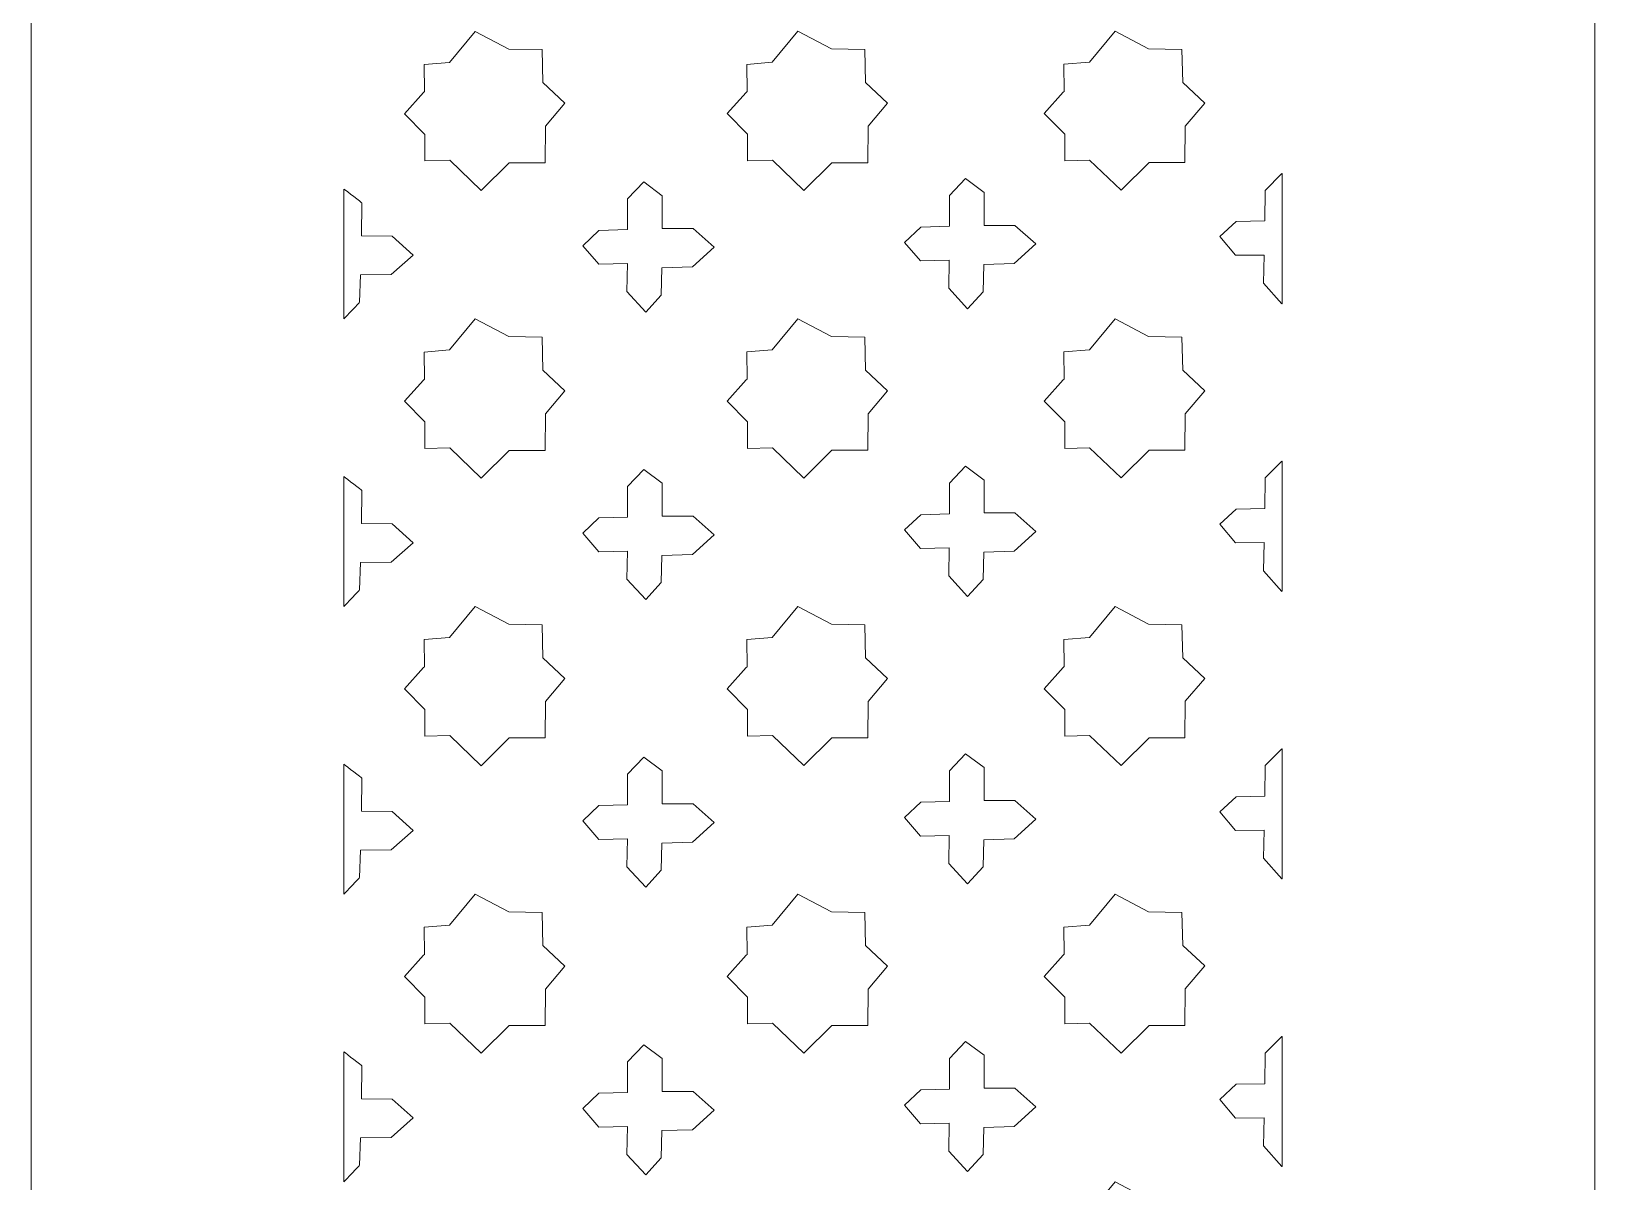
# Model space of a CAD drawing. Header units: millimetres. Extents: x -4097 to -2704, y 515 to 1715.
# Drawn here: x -3255.3 to -3055.3, y 690.9 to 838.1 of the extents above; entities that cross this region are included whole.
import ezdxf

# ---------------------------------------------------------------- set-up
doc = ezdxf.new("R2010")
doc.units = ezdxf.units.MM
doc.header["$MEASUREMENT"] = 0
doc.layers.add('Katman 1', color=7, linetype='Continuous')

msp = doc.modelspace()

# ---------------------------------------------------------------- linework, layer by layer
at = {"layer": 'Katman 1', "color": 250, "lineweight": 20}
for points in [[(-3255.2674, 534.0834), (-3255.2674, 534.0834), (-3255.2674, 1696.2782), (-3255.2674, 1696.2782)], [(-3055.2674, 1602.5761), (-3055.2674, 1602.5761), (-3055.2674, 627.7855), (-3055.2674, 627.7855)], [(-3095.2674, 803.2324), (-3095.2674, 810.6959), (-3095.2674, 816.402), (-3095.2674, 819.8393)], [(-3215.267, 817.892), (-3215.267, 814.053), (-3215.267, 808.3856), (-3215.267, 801.2819)], [(-3095.2674, 766.4359), (-3095.2674, 773.8995), (-3095.2674, 779.6054), (-3095.2674, 783.0427)], [(-3215.267, 781.0955), (-3215.267, 777.2564), (-3215.267, 771.589), (-3215.267, 764.4854)], [(-3095.2674, 729.6393), (-3095.2674, 737.1029), (-3095.2674, 742.809), (-3095.2674, 746.2463)], [(-3215.267, 744.299), (-3215.267, 740.46), (-3215.267, 734.7925), (-3215.267, 727.6889)], [(-3095.2674, 692.8429), (-3095.2674, 700.3064), (-3095.2674, 706.0124), (-3095.2674, 709.4497)], [(-3215.267, 707.5025), (-3215.267, 703.6634), (-3215.267, 697.996), (-3215.267, 690.8924)]]:
    msp.add_open_spline(points, degree=3, dxfattribs=at)
for points, knots in [([(-3201.7243, 821.5615), (-3201.7243, 821.5615), (-3204.9032, 821.4763), (-3204.9032, 821.4763), (-3204.9032, 821.4763), (-3204.9032, 824.8847), (-3204.9032, 824.8847), (-3204.9032, 824.8847), (-3207.521, 827.5265), (-3207.521, 827.5265), (-3207.521, 827.5265), (-3205.0902, 830.2533), (-3205.0902, 830.2533), (-3205.0902, 830.2533), (-3204.9843, 830.3602), (-3204.9843, 830.3602), (-3204.9843, 830.3602), (-3205.0264, 833.832), (-3205.0264, 833.832), (-3205.0264, 833.832), (-3201.7521, 834.0973), (-3201.7521, 834.0973), (-3201.7521, 834.0973), (-3198.4692, 838.0615), (-3198.4692, 838.0615), (-3198.4692, 838.0615), (-3194.1681, 835.7999), (-3194.1681, 835.7999), (-3194.1681, 835.7999), (-3189.9223, 835.7244), (-3189.9223, 835.7244), (-3189.9223, 835.7244), (-3189.8119, 831.503), (-3189.8119, 831.503), (-3189.8119, 831.503), (-3186.9997, 828.8643), (-3186.9997, 828.8643), (-3186.9997, 828.8643), (-3189.4812, 825.9244), (-3189.4812, 825.9244), (-3189.4812, 825.9244), (-3189.5363, 821.2504), (-3189.5363, 821.2504), (-3189.5363, 821.2504), (-3194.1131, 821.2504), (-3194.1131, 821.2504), (-3194.1131, 821.2504), (-3197.6972, 817.7075), (-3197.6972, 817.7075), (-3197.6972, 817.7075), (-3201.7243, 821.5615), (-3201.7243, 821.5615)], [0, 0, 0, 0, 0.05882353, 0.05882353, 0.05882353, 0.11764706, 0.11764706, 0.11764706, 0.17647059, 0.17647059, 0.17647059, 0.23529412, 0.23529412, 0.23529412, 0.29411765, 0.29411765, 0.29411765, 0.35294118, 0.35294118, 0.35294118, 0.41176471, 0.41176471, 0.41176471, 0.47058824, 0.47058824, 0.47058824, 0.52941176, 0.52941176, 0.52941176, 0.58823529, 0.58823529, 0.58823529, 0.64705882, 0.64705882, 0.64705882, 0.70588235, 0.70588235, 0.70588235, 0.76470588, 0.76470588, 0.76470588, 0.82352941, 0.82352941, 0.82352941, 0.88235294, 0.88235294, 0.88235294, 0.94117647, 0.94117647, 0.94117647, 1, 1, 1, 1]), ([(-3160.4484, 821.5668), (-3160.4484, 821.5668), (-3163.6273, 821.4816), (-3163.6273, 821.4816), (-3163.6273, 821.4816), (-3163.6273, 824.8901), (-3163.6273, 824.8901), (-3163.6273, 824.8901), (-3166.2451, 827.5318), (-3166.2451, 827.5318), (-3166.2451, 827.5318), (-3163.8142, 830.2585), (-3163.8142, 830.2585), (-3163.8142, 830.2585), (-3163.7085, 830.3655), (-3163.7085, 830.3655), (-3163.7085, 830.3655), (-3163.7503, 833.8374), (-3163.7503, 833.8374), (-3163.7503, 833.8374), (-3160.4763, 834.1027), (-3160.4763, 834.1027), (-3160.4763, 834.1027), (-3157.1932, 838.0669), (-3157.1932, 838.0669), (-3157.1932, 838.0669), (-3152.8922, 835.8053), (-3152.8922, 835.8053), (-3152.8922, 835.8053), (-3148.6464, 835.7298), (-3148.6464, 835.7298), (-3148.6464, 835.7298), (-3148.536, 831.5083), (-3148.536, 831.5083), (-3148.536, 831.5083), (-3145.7238, 828.8697), (-3145.7238, 828.8697), (-3145.7238, 828.8697), (-3148.2052, 825.9297), (-3148.2052, 825.9297), (-3148.2052, 825.9297), (-3148.2603, 821.2557), (-3148.2603, 821.2557), (-3148.2603, 821.2557), (-3152.8371, 821.2557), (-3152.8371, 821.2557), (-3152.8371, 821.2557), (-3156.4214, 817.7127), (-3156.4214, 817.7127), (-3156.4214, 817.7127), (-3160.4484, 821.5668), (-3160.4484, 821.5668)], [0, 0, 0, 0, 0.05882353, 0.05882353, 0.05882353, 0.11764706, 0.11764706, 0.11764706, 0.17647059, 0.17647059, 0.17647059, 0.23529412, 0.23529412, 0.23529412, 0.29411765, 0.29411765, 0.29411765, 0.35294118, 0.35294118, 0.35294118, 0.41176471, 0.41176471, 0.41176471, 0.47058824, 0.47058824, 0.47058824, 0.52941176, 0.52941176, 0.52941176, 0.58823529, 0.58823529, 0.58823529, 0.64705882, 0.64705882, 0.64705882, 0.70588235, 0.70588235, 0.70588235, 0.76470588, 0.76470588, 0.76470588, 0.82352941, 0.82352941, 0.82352941, 0.88235294, 0.88235294, 0.88235294, 0.94117647, 0.94117647, 0.94117647, 1, 1, 1, 1]), ([(-3119.8857, 821.5785), (-3119.8857, 821.5785), (-3123.0646, 821.4932), (-3123.0646, 821.4932), (-3123.0646, 821.4932), (-3123.0646, 824.9018), (-3123.0646, 824.9018), (-3123.0646, 824.9018), (-3125.6824, 827.5434), (-3125.6824, 827.5434), (-3125.6824, 827.5434), (-3123.2516, 830.2702), (-3123.2516, 830.2702), (-3123.2516, 830.2702), (-3123.1457, 830.3771), (-3123.1457, 830.3771), (-3123.1457, 830.3771), (-3123.1877, 833.849), (-3123.1877, 833.849), (-3123.1877, 833.849), (-3119.9137, 834.1143), (-3119.9137, 834.1143), (-3119.9137, 834.1143), (-3116.6307, 838.0784), (-3116.6307, 838.0784), (-3116.6307, 838.0784), (-3112.3295, 835.8168), (-3112.3295, 835.8168), (-3112.3295, 835.8168), (-3108.0836, 835.7415), (-3108.0836, 835.7415), (-3108.0836, 835.7415), (-3107.9734, 831.5199), (-3107.9734, 831.5199), (-3107.9734, 831.5199), (-3105.1611, 828.8814), (-3105.1611, 828.8814), (-3105.1611, 828.8814), (-3107.6425, 825.9414), (-3107.6425, 825.9414), (-3107.6425, 825.9414), (-3107.6977, 821.2674), (-3107.6977, 821.2674), (-3107.6977, 821.2674), (-3112.2746, 821.2674), (-3112.2746, 821.2674), (-3112.2746, 821.2674), (-3115.8586, 817.7244), (-3115.8586, 817.7244), (-3115.8586, 817.7244), (-3119.8857, 821.5785), (-3119.8857, 821.5785)], [0, 0, 0, 0, 0.05882353, 0.05882353, 0.05882353, 0.11764706, 0.11764706, 0.11764706, 0.17647059, 0.17647059, 0.17647059, 0.23529412, 0.23529412, 0.23529412, 0.29411765, 0.29411765, 0.29411765, 0.35294118, 0.35294118, 0.35294118, 0.41176471, 0.41176471, 0.41176471, 0.47058824, 0.47058824, 0.47058824, 0.52941176, 0.52941176, 0.52941176, 0.58823529, 0.58823529, 0.58823529, 0.64705882, 0.64705882, 0.64705882, 0.70588235, 0.70588235, 0.70588235, 0.76470588, 0.76470588, 0.76470588, 0.82352941, 0.82352941, 0.82352941, 0.88235294, 0.88235294, 0.88235294, 0.94117647, 0.94117647, 0.94117647, 1, 1, 1, 1]), ([(-3176.6703, 802.1514), (-3176.6703, 802.1514), (-3179.0761, 804.7637), (-3179.0761, 804.7637), (-3179.0761, 804.7637), (-3179.0138, 808.3531), (-3179.0138, 808.3531), (-3179.0138, 808.3531), (-3182.676, 808.2641), (-3182.676, 808.2641), (-3182.676, 808.2641), (-3184.7176, 810.6413), (-3184.7176, 810.6413), (-3184.7176, 810.6413), (-3182.6434, 812.6006), (-3182.6434, 812.6006), (-3182.6434, 812.6006), (-3178.9932, 812.7093), (-3178.9932, 812.7093), (-3178.9932, 812.7093), (-3178.9932, 816.6279), (-3178.9932, 816.6279), (-3178.9932, 816.6279), (-3176.9191, 818.8048), (-3176.9191, 818.8048), (-3176.9191, 818.8048), (-3174.5628, 817.0338), (-3174.5628, 817.0338), (-3174.5628, 817.0338), (-3174.5628, 812.8183), (-3174.5628, 812.8183), (-3174.5628, 812.8183), (-3170.6153, 812.8183), (-3170.6153, 812.8183), (-3170.6153, 812.8183), (-3167.9274, 810.4368), (-3167.9274, 810.4368), (-3167.9274, 810.4368), (-3170.697, 807.9202), (-3170.697, 807.9202), (-3170.697, 807.9202), (-3174.5962, 807.8115), (-3174.5962, 807.8115), (-3174.5962, 807.8115), (-3174.6792, 804.3284), (-3174.6792, 804.3284), (-3174.6792, 804.3284), (-3176.6703, 802.1514), (-3176.6703, 802.1514)], [0, 0, 0, 0, 0.0625, 0.0625, 0.0625, 0.125, 0.125, 0.125, 0.1875, 0.1875, 0.1875, 0.25, 0.25, 0.25, 0.3125, 0.3125, 0.3125, 0.375, 0.375, 0.375, 0.4375, 0.4375, 0.4375, 0.5, 0.5, 0.5, 0.5625, 0.5625, 0.5625, 0.625, 0.625, 0.625, 0.6875, 0.6875, 0.6875, 0.75, 0.75, 0.75, 0.8125, 0.8125, 0.8125, 0.875, 0.875, 0.875, 0.9375, 0.9375, 0.9375, 1, 1, 1, 1]), ([(-3135.4992, 802.5743), (-3135.4992, 802.5743), (-3137.9051, 805.1866), (-3137.9051, 805.1866), (-3137.9051, 805.1866), (-3137.8427, 808.776), (-3137.8427, 808.776), (-3137.8427, 808.776), (-3141.5051, 808.6869), (-3141.5051, 808.6869), (-3141.5051, 808.6869), (-3143.5465, 811.0642), (-3143.5465, 811.0642), (-3143.5465, 811.0642), (-3141.4725, 813.0235), (-3141.4725, 813.0235), (-3141.4725, 813.0235), (-3137.8222, 813.1322), (-3137.8222, 813.1322), (-3137.8222, 813.1322), (-3137.8222, 817.0507), (-3137.8222, 817.0507), (-3137.8222, 817.0507), (-3135.7481, 819.2277), (-3135.7481, 819.2277), (-3135.7481, 819.2277), (-3133.3918, 817.4567), (-3133.3918, 817.4567), (-3133.3918, 817.4567), (-3133.3918, 813.2411), (-3133.3918, 813.2411), (-3133.3918, 813.2411), (-3129.4443, 813.2411), (-3129.4443, 813.2411), (-3129.4443, 813.2411), (-3126.7564, 810.8597), (-3126.7564, 810.8597), (-3126.7564, 810.8597), (-3129.526, 808.343), (-3129.526, 808.343), (-3129.526, 808.343), (-3133.4251, 808.2343), (-3133.4251, 808.2343), (-3133.4251, 808.2343), (-3133.5081, 804.7512), (-3133.5081, 804.7512), (-3133.5081, 804.7512), (-3135.4992, 802.5743), (-3135.4992, 802.5743)], [0, 0, 0, 0, 0.0625, 0.0625, 0.0625, 0.125, 0.125, 0.125, 0.1875, 0.1875, 0.1875, 0.25, 0.25, 0.25, 0.3125, 0.3125, 0.3125, 0.375, 0.375, 0.375, 0.4375, 0.4375, 0.4375, 0.5, 0.5, 0.5, 0.5625, 0.5625, 0.5625, 0.625, 0.625, 0.625, 0.6875, 0.6875, 0.6875, 0.75, 0.75, 0.75, 0.8125, 0.8125, 0.8125, 0.875, 0.875, 0.875, 0.9375, 0.9375, 0.9375, 1, 1, 1, 1]), ([(-3095.2674, 803.2324), (-3095.2791, 803.22), (-3095.2853, 803.2134), (-3095.2853, 803.2134), (-3095.2853, 803.2134), (-3097.655, 805.858), (-3097.655, 805.858), (-3097.655, 805.858), (-3097.5434, 809.4461), (-3097.5434, 809.4461), (-3097.5434, 809.4461), (-3101.2067, 809.4066), (-3101.2067, 809.4066), (-3101.2067, 809.4066), (-3103.2152, 811.8114), (-3103.2152, 811.8114), (-3103.2152, 811.8114), (-3101.1144, 813.7423), (-3101.1144, 813.7423), (-3101.1144, 813.7423), (-3097.463, 813.8018), (-3097.463, 813.8018), (-3097.463, 813.8018), (-3097.4091, 817.7199), (-3097.4091, 817.7199), (-3097.4091, 817.7199), (-3095.3054, 819.8686), (-3095.3054, 819.8686), (-3095.3054, 819.8686), (-3095.292, 819.8582), (-3095.2674, 819.8393)], [0, 0, 0, 0, 0.1, 0.1, 0.1, 0.2, 0.2, 0.2, 0.3, 0.3, 0.3, 0.4, 0.4, 0.4, 0.5, 0.5, 0.5, 0.6, 0.6, 0.6, 0.7, 0.7, 0.7, 0.8, 0.8, 0.8, 0.9, 0.9, 0.9, 1, 1, 1, 1]), ([(-3215.267, 817.892), (-3214.972, 817.6641), (-3212.9715, 816.1174), (-3212.9715, 816.1174), (-3212.9715, 816.1174), (-3213.0293, 811.9023), (-3213.0293, 811.9023), (-3213.0293, 811.9023), (-3209.0822, 811.8489), (-3209.0822, 811.8489), (-3209.0822, 811.8489), (-3206.4273, 809.4312), (-3206.4273, 809.4312), (-3206.4273, 809.4312), (-3209.2312, 806.9523), (-3209.2312, 806.9523), (-3209.2312, 806.9523), (-3213.1316, 806.8962), (-3213.1316, 806.8962), (-3213.1316, 806.8962), (-3213.2624, 803.4146), (-3213.2624, 803.4146), (-3213.2624, 803.4146), (-3215.0764, 801.4848), (-3215.267, 801.2819)], [0, 0, 0, 0, 0.125, 0.125, 0.125, 0.25, 0.25, 0.25, 0.375, 0.375, 0.375, 0.5, 0.5, 0.5, 0.625, 0.625, 0.625, 0.75, 0.75, 0.75, 0.875, 0.875, 0.875, 1, 1, 1, 1]), ([(-3201.7243, 784.7649), (-3201.7243, 784.7649), (-3204.9032, 784.6797), (-3204.9032, 784.6797), (-3204.9032, 784.6797), (-3204.9032, 788.0883), (-3204.9032, 788.0883), (-3204.9032, 788.0883), (-3207.521, 790.7299), (-3207.521, 790.7299), (-3207.521, 790.7299), (-3205.0902, 793.4567), (-3205.0902, 793.4567), (-3205.0902, 793.4567), (-3204.9843, 793.5636), (-3204.9843, 793.5636), (-3204.9843, 793.5636), (-3205.0264, 797.0354), (-3205.0264, 797.0354), (-3205.0264, 797.0354), (-3201.7521, 797.3008), (-3201.7521, 797.3008), (-3201.7521, 797.3008), (-3198.4692, 801.2649), (-3198.4692, 801.2649), (-3198.4692, 801.2649), (-3194.1681, 799.0033), (-3194.1681, 799.0033), (-3194.1681, 799.0033), (-3189.9223, 798.9279), (-3189.9223, 798.9279), (-3189.9223, 798.9279), (-3189.8119, 794.7065), (-3189.8119, 794.7065), (-3189.8119, 794.7065), (-3186.9997, 792.0679), (-3186.9997, 792.0679), (-3186.9997, 792.0679), (-3189.4812, 789.1279), (-3189.4812, 789.1279), (-3189.4812, 789.1279), (-3189.5363, 784.4539), (-3189.5363, 784.4539), (-3189.5363, 784.4539), (-3194.1131, 784.4539), (-3194.1131, 784.4539), (-3194.1131, 784.4539), (-3197.6972, 780.9109), (-3197.6972, 780.9109), (-3197.6972, 780.9109), (-3201.7243, 784.7649), (-3201.7243, 784.7649)], [0, 0, 0, 0, 0.05882353, 0.05882353, 0.05882353, 0.11764706, 0.11764706, 0.11764706, 0.17647059, 0.17647059, 0.17647059, 0.23529412, 0.23529412, 0.23529412, 0.29411765, 0.29411765, 0.29411765, 0.35294118, 0.35294118, 0.35294118, 0.41176471, 0.41176471, 0.41176471, 0.47058824, 0.47058824, 0.47058824, 0.52941176, 0.52941176, 0.52941176, 0.58823529, 0.58823529, 0.58823529, 0.64705882, 0.64705882, 0.64705882, 0.70588235, 0.70588235, 0.70588235, 0.76470588, 0.76470588, 0.76470588, 0.82352941, 0.82352941, 0.82352941, 0.88235294, 0.88235294, 0.88235294, 0.94117647, 0.94117647, 0.94117647, 1, 1, 1, 1]), ([(-3160.4484, 784.7702), (-3160.4484, 784.7702), (-3163.6273, 784.685), (-3163.6273, 784.685), (-3163.6273, 784.685), (-3163.6273, 788.0937), (-3163.6273, 788.0937), (-3163.6273, 788.0937), (-3166.2451, 790.7352), (-3166.2451, 790.7352), (-3166.2451, 790.7352), (-3163.8142, 793.4619), (-3163.8142, 793.4619), (-3163.8142, 793.4619), (-3163.7085, 793.5689), (-3163.7085, 793.5689), (-3163.7085, 793.5689), (-3163.7503, 797.0408), (-3163.7503, 797.0408), (-3163.7503, 797.0408), (-3160.4763, 797.3061), (-3160.4763, 797.3061), (-3160.4763, 797.3061), (-3157.1932, 801.2703), (-3157.1932, 801.2703), (-3157.1932, 801.2703), (-3152.8922, 799.0087), (-3152.8922, 799.0087), (-3152.8922, 799.0087), (-3148.6464, 798.9333), (-3148.6464, 798.9333), (-3148.6464, 798.9333), (-3148.536, 794.7118), (-3148.536, 794.7118), (-3148.536, 794.7118), (-3145.7238, 792.0733), (-3145.7238, 792.0733), (-3145.7238, 792.0733), (-3148.2052, 789.1331), (-3148.2052, 789.1331), (-3148.2052, 789.1331), (-3148.2603, 784.4593), (-3148.2603, 784.4593), (-3148.2603, 784.4593), (-3152.8371, 784.4593), (-3152.8371, 784.4593), (-3152.8371, 784.4593), (-3156.4214, 780.9161), (-3156.4214, 780.9161), (-3156.4214, 780.9161), (-3160.4484, 784.7702), (-3160.4484, 784.7702)], [0, 0, 0, 0, 0.05882353, 0.05882353, 0.05882353, 0.11764706, 0.11764706, 0.11764706, 0.17647059, 0.17647059, 0.17647059, 0.23529412, 0.23529412, 0.23529412, 0.29411765, 0.29411765, 0.29411765, 0.35294118, 0.35294118, 0.35294118, 0.41176471, 0.41176471, 0.41176471, 0.47058824, 0.47058824, 0.47058824, 0.52941176, 0.52941176, 0.52941176, 0.58823529, 0.58823529, 0.58823529, 0.64705882, 0.64705882, 0.64705882, 0.70588235, 0.70588235, 0.70588235, 0.76470588, 0.76470588, 0.76470588, 0.82352941, 0.82352941, 0.82352941, 0.88235294, 0.88235294, 0.88235294, 0.94117647, 0.94117647, 0.94117647, 1, 1, 1, 1]), ([(-3119.8857, 784.7819), (-3119.8857, 784.7819), (-3123.0646, 784.6967), (-3123.0646, 784.6967), (-3123.0646, 784.6967), (-3123.0646, 788.1053), (-3123.0646, 788.1053), (-3123.0646, 788.1053), (-3125.6824, 790.7468), (-3125.6824, 790.7468), (-3125.6824, 790.7468), (-3123.2516, 793.4736), (-3123.2516, 793.4736), (-3123.2516, 793.4736), (-3123.1457, 793.5806), (-3123.1457, 793.5806), (-3123.1457, 793.5806), (-3123.1877, 797.0525), (-3123.1877, 797.0525), (-3123.1877, 797.0525), (-3119.9137, 797.3177), (-3119.9137, 797.3177), (-3119.9137, 797.3177), (-3116.6307, 801.2819), (-3116.6307, 801.2819), (-3116.6307, 801.2819), (-3112.3295, 799.0203), (-3112.3295, 799.0203), (-3112.3295, 799.0203), (-3108.0836, 798.945), (-3108.0836, 798.945), (-3108.0836, 798.945), (-3107.9734, 794.7233), (-3107.9734, 794.7233), (-3107.9734, 794.7233), (-3105.1611, 792.085), (-3105.1611, 792.085), (-3105.1611, 792.085), (-3107.6425, 789.1448), (-3107.6425, 789.1448), (-3107.6425, 789.1448), (-3107.6977, 784.471), (-3107.6977, 784.471), (-3107.6977, 784.471), (-3112.2746, 784.471), (-3112.2746, 784.471), (-3112.2746, 784.471), (-3115.8586, 780.9278), (-3115.8586, 780.9278), (-3115.8586, 780.9278), (-3119.8857, 784.7819), (-3119.8857, 784.7819)], [0, 0, 0, 0, 0.05882353, 0.05882353, 0.05882353, 0.11764706, 0.11764706, 0.11764706, 0.17647059, 0.17647059, 0.17647059, 0.23529412, 0.23529412, 0.23529412, 0.29411765, 0.29411765, 0.29411765, 0.35294118, 0.35294118, 0.35294118, 0.41176471, 0.41176471, 0.41176471, 0.47058824, 0.47058824, 0.47058824, 0.52941176, 0.52941176, 0.52941176, 0.58823529, 0.58823529, 0.58823529, 0.64705882, 0.64705882, 0.64705882, 0.70588235, 0.70588235, 0.70588235, 0.76470588, 0.76470588, 0.76470588, 0.82352941, 0.82352941, 0.82352941, 0.88235294, 0.88235294, 0.88235294, 0.94117647, 0.94117647, 0.94117647, 1, 1, 1, 1]), ([(-3176.6703, 765.3549), (-3176.6703, 765.3549), (-3179.0761, 767.9672), (-3179.0761, 767.9672), (-3179.0761, 767.9672), (-3179.0138, 771.5566), (-3179.0138, 771.5566), (-3179.0138, 771.5566), (-3182.676, 771.4676), (-3182.676, 771.4676), (-3182.676, 771.4676), (-3184.7176, 773.8449), (-3184.7176, 773.8449), (-3184.7176, 773.8449), (-3182.6434, 775.8041), (-3182.6434, 775.8041), (-3182.6434, 775.8041), (-3178.9932, 775.9129), (-3178.9932, 775.9129), (-3178.9932, 775.9129), (-3178.9932, 779.8315), (-3178.9932, 779.8315), (-3178.9932, 779.8315), (-3176.9191, 782.0083), (-3176.9191, 782.0083), (-3176.9191, 782.0083), (-3174.5628, 780.2374), (-3174.5628, 780.2374), (-3174.5628, 780.2374), (-3174.5628, 776.0219), (-3174.5628, 776.0219), (-3174.5628, 776.0219), (-3170.6153, 776.0219), (-3170.6153, 776.0219), (-3170.6153, 776.0219), (-3167.9274, 773.6402), (-3167.9274, 773.6402), (-3167.9274, 773.6402), (-3170.697, 771.1237), (-3170.697, 771.1237), (-3170.697, 771.1237), (-3174.5962, 771.0149), (-3174.5962, 771.0149), (-3174.5962, 771.0149), (-3174.6792, 767.5318), (-3174.6792, 767.5318), (-3174.6792, 767.5318), (-3176.6703, 765.3549), (-3176.6703, 765.3549)], [0, 0, 0, 0, 0.0625, 0.0625, 0.0625, 0.125, 0.125, 0.125, 0.1875, 0.1875, 0.1875, 0.25, 0.25, 0.25, 0.3125, 0.3125, 0.3125, 0.375, 0.375, 0.375, 0.4375, 0.4375, 0.4375, 0.5, 0.5, 0.5, 0.5625, 0.5625, 0.5625, 0.625, 0.625, 0.625, 0.6875, 0.6875, 0.6875, 0.75, 0.75, 0.75, 0.8125, 0.8125, 0.8125, 0.875, 0.875, 0.875, 0.9375, 0.9375, 0.9375, 1, 1, 1, 1]), ([(-3135.4992, 765.7778), (-3135.4992, 765.7778), (-3137.9051, 768.3901), (-3137.9051, 768.3901), (-3137.9051, 768.3901), (-3137.8427, 771.9796), (-3137.8427, 771.9796), (-3137.8427, 771.9796), (-3141.5051, 771.8905), (-3141.5051, 771.8905), (-3141.5051, 771.8905), (-3143.5465, 774.2678), (-3143.5465, 774.2678), (-3143.5465, 774.2678), (-3141.4725, 776.227), (-3141.4725, 776.227), (-3141.4725, 776.227), (-3137.8222, 776.3358), (-3137.8222, 776.3358), (-3137.8222, 776.3358), (-3137.8222, 780.2543), (-3137.8222, 780.2543), (-3137.8222, 780.2543), (-3135.7481, 782.4312), (-3135.7481, 782.4312), (-3135.7481, 782.4312), (-3133.3918, 780.6602), (-3133.3918, 780.6602), (-3133.3918, 780.6602), (-3133.3918, 776.4447), (-3133.3918, 776.4447), (-3133.3918, 776.4447), (-3129.4443, 776.4447), (-3129.4443, 776.4447), (-3129.4443, 776.4447), (-3126.7564, 774.0632), (-3126.7564, 774.0632), (-3126.7564, 774.0632), (-3129.526, 771.5465), (-3129.526, 771.5465), (-3129.526, 771.5465), (-3133.4251, 771.4377), (-3133.4251, 771.4377), (-3133.4251, 771.4377), (-3133.5081, 767.9547), (-3133.5081, 767.9547), (-3133.5081, 767.9547), (-3135.4992, 765.7778), (-3135.4992, 765.7778)], [0, 0, 0, 0, 0.0625, 0.0625, 0.0625, 0.125, 0.125, 0.125, 0.1875, 0.1875, 0.1875, 0.25, 0.25, 0.25, 0.3125, 0.3125, 0.3125, 0.375, 0.375, 0.375, 0.4375, 0.4375, 0.4375, 0.5, 0.5, 0.5, 0.5625, 0.5625, 0.5625, 0.625, 0.625, 0.625, 0.6875, 0.6875, 0.6875, 0.75, 0.75, 0.75, 0.8125, 0.8125, 0.8125, 0.875, 0.875, 0.875, 0.9375, 0.9375, 0.9375, 1, 1, 1, 1]), ([(-3095.2674, 766.4359), (-3095.2791, 766.4235), (-3095.2853, 766.4169), (-3095.2853, 766.4169), (-3095.2853, 766.4169), (-3097.655, 769.0615), (-3097.655, 769.0615), (-3097.655, 769.0615), (-3097.5434, 772.6496), (-3097.5434, 772.6496), (-3097.5434, 772.6496), (-3101.2067, 772.6101), (-3101.2067, 772.6101), (-3101.2067, 772.6101), (-3103.2152, 775.0148), (-3103.2152, 775.0148), (-3103.2152, 775.0148), (-3101.1144, 776.9458), (-3101.1144, 776.9458), (-3101.1144, 776.9458), (-3097.463, 777.0053), (-3097.463, 777.0053), (-3097.463, 777.0053), (-3097.4091, 780.9233), (-3097.4091, 780.9233), (-3097.4091, 780.9233), (-3095.3054, 783.0721), (-3095.3054, 783.0721), (-3095.3054, 783.0721), (-3095.292, 783.0617), (-3095.2674, 783.0427)], [0, 0, 0, 0, 0.1, 0.1, 0.1, 0.2, 0.2, 0.2, 0.3, 0.3, 0.3, 0.4, 0.4, 0.4, 0.5, 0.5, 0.5, 0.6, 0.6, 0.6, 0.7, 0.7, 0.7, 0.8, 0.8, 0.8, 0.9, 0.9, 0.9, 1, 1, 1, 1]), ([(-3215.267, 781.0955), (-3214.972, 780.8675), (-3212.9715, 779.3208), (-3212.9715, 779.3208), (-3212.9715, 779.3208), (-3213.0293, 775.1057), (-3213.0293, 775.1057), (-3213.0293, 775.1057), (-3209.0822, 775.0523), (-3209.0822, 775.0523), (-3209.0822, 775.0523), (-3206.4273, 772.6348), (-3206.4273, 772.6348), (-3206.4273, 772.6348), (-3209.2312, 770.1559), (-3209.2312, 770.1559), (-3209.2312, 770.1559), (-3213.1316, 770.0998), (-3213.1316, 770.0998), (-3213.1316, 770.0998), (-3213.2624, 766.6182), (-3213.2624, 766.6182), (-3213.2624, 766.6182), (-3215.0764, 764.6884), (-3215.267, 764.4854)], [0, 0, 0, 0, 0.125, 0.125, 0.125, 0.25, 0.25, 0.25, 0.375, 0.375, 0.375, 0.5, 0.5, 0.5, 0.625, 0.625, 0.625, 0.75, 0.75, 0.75, 0.875, 0.875, 0.875, 1, 1, 1, 1]), ([(-3201.7243, 747.9684), (-3201.7243, 747.9684), (-3204.9032, 747.8832), (-3204.9032, 747.8832), (-3204.9032, 747.8832), (-3204.9032, 751.2917), (-3204.9032, 751.2917), (-3204.9032, 751.2917), (-3207.521, 753.9334), (-3207.521, 753.9334), (-3207.521, 753.9334), (-3205.0902, 756.6603), (-3205.0902, 756.6603), (-3205.0902, 756.6603), (-3204.9843, 756.7672), (-3204.9843, 756.7672), (-3204.9843, 756.7672), (-3205.0264, 760.239), (-3205.0264, 760.239), (-3205.0264, 760.239), (-3201.7521, 760.5043), (-3201.7521, 760.5043), (-3201.7521, 760.5043), (-3198.4692, 764.4685), (-3198.4692, 764.4685), (-3198.4692, 764.4685), (-3194.1681, 762.2069), (-3194.1681, 762.2069), (-3194.1681, 762.2069), (-3189.9223, 762.1314), (-3189.9223, 762.1314), (-3189.9223, 762.1314), (-3189.8119, 757.9099), (-3189.8119, 757.9099), (-3189.8119, 757.9099), (-3186.9997, 755.2713), (-3186.9997, 755.2713), (-3186.9997, 755.2713), (-3189.4812, 752.3314), (-3189.4812, 752.3314), (-3189.4812, 752.3314), (-3189.5363, 747.6574), (-3189.5363, 747.6574), (-3189.5363, 747.6574), (-3194.1131, 747.6574), (-3194.1131, 747.6574), (-3194.1131, 747.6574), (-3197.6972, 744.1144), (-3197.6972, 744.1144), (-3197.6972, 744.1144), (-3201.7243, 747.9684), (-3201.7243, 747.9684)], [0, 0, 0, 0, 0.05882353, 0.05882353, 0.05882353, 0.11764706, 0.11764706, 0.11764706, 0.17647059, 0.17647059, 0.17647059, 0.23529412, 0.23529412, 0.23529412, 0.29411765, 0.29411765, 0.29411765, 0.35294118, 0.35294118, 0.35294118, 0.41176471, 0.41176471, 0.41176471, 0.47058824, 0.47058824, 0.47058824, 0.52941176, 0.52941176, 0.52941176, 0.58823529, 0.58823529, 0.58823529, 0.64705882, 0.64705882, 0.64705882, 0.70588235, 0.70588235, 0.70588235, 0.76470588, 0.76470588, 0.76470588, 0.82352941, 0.82352941, 0.82352941, 0.88235294, 0.88235294, 0.88235294, 0.94117647, 0.94117647, 0.94117647, 1, 1, 1, 1]), ([(-3160.4484, 747.9737), (-3160.4484, 747.9737), (-3163.6273, 747.8885), (-3163.6273, 747.8885), (-3163.6273, 747.8885), (-3163.6273, 751.2971), (-3163.6273, 751.2971), (-3163.6273, 751.2971), (-3166.2451, 753.9387), (-3166.2451, 753.9387), (-3166.2451, 753.9387), (-3163.8142, 756.6655), (-3163.8142, 756.6655), (-3163.8142, 756.6655), (-3163.7085, 756.7724), (-3163.7085, 756.7724), (-3163.7085, 756.7724), (-3163.7503, 760.2444), (-3163.7503, 760.2444), (-3163.7503, 760.2444), (-3160.4763, 760.5097), (-3160.4763, 760.5097), (-3160.4763, 760.5097), (-3157.1932, 764.4739), (-3157.1932, 764.4739), (-3157.1932, 764.4739), (-3152.8922, 762.2123), (-3152.8922, 762.2123), (-3152.8922, 762.2123), (-3148.6464, 762.1368), (-3148.6464, 762.1368), (-3148.6464, 762.1368), (-3148.536, 757.9152), (-3148.536, 757.9152), (-3148.536, 757.9152), (-3145.7238, 755.2767), (-3145.7238, 755.2767), (-3145.7238, 755.2767), (-3148.2052, 752.3367), (-3148.2052, 752.3367), (-3148.2052, 752.3367), (-3148.2603, 747.6627), (-3148.2603, 747.6627), (-3148.2603, 747.6627), (-3152.8371, 747.6627), (-3152.8371, 747.6627), (-3152.8371, 747.6627), (-3156.4214, 744.1197), (-3156.4214, 744.1197), (-3156.4214, 744.1197), (-3160.4484, 747.9737), (-3160.4484, 747.9737)], [0, 0, 0, 0, 0.05882353, 0.05882353, 0.05882353, 0.11764706, 0.11764706, 0.11764706, 0.17647059, 0.17647059, 0.17647059, 0.23529412, 0.23529412, 0.23529412, 0.29411765, 0.29411765, 0.29411765, 0.35294118, 0.35294118, 0.35294118, 0.41176471, 0.41176471, 0.41176471, 0.47058824, 0.47058824, 0.47058824, 0.52941176, 0.52941176, 0.52941176, 0.58823529, 0.58823529, 0.58823529, 0.64705882, 0.64705882, 0.64705882, 0.70588235, 0.70588235, 0.70588235, 0.76470588, 0.76470588, 0.76470588, 0.82352941, 0.82352941, 0.82352941, 0.88235294, 0.88235294, 0.88235294, 0.94117647, 0.94117647, 0.94117647, 1, 1, 1, 1]), ([(-3119.8857, 747.9854), (-3119.8857, 747.9854), (-3123.0646, 747.9), (-3123.0646, 747.9), (-3123.0646, 747.9), (-3123.0646, 751.3088), (-3123.0646, 751.3088), (-3123.0646, 751.3088), (-3125.6824, 753.9503), (-3125.6824, 753.9503), (-3125.6824, 753.9503), (-3123.2516, 756.6772), (-3123.2516, 756.6772), (-3123.2516, 756.6772), (-3123.1457, 756.7841), (-3123.1457, 756.7841), (-3123.1457, 756.7841), (-3123.1877, 760.256), (-3123.1877, 760.256), (-3123.1877, 760.256), (-3119.9137, 760.5213), (-3119.9137, 760.5213), (-3119.9137, 760.5213), (-3116.6307, 764.4854), (-3116.6307, 764.4854), (-3116.6307, 764.4854), (-3112.3295, 762.2238), (-3112.3295, 762.2238), (-3112.3295, 762.2238), (-3108.0836, 762.1485), (-3108.0836, 762.1485), (-3108.0836, 762.1485), (-3107.9734, 757.9268), (-3107.9734, 757.9268), (-3107.9734, 757.9268), (-3105.1611, 755.2884), (-3105.1611, 755.2884), (-3105.1611, 755.2884), (-3107.6425, 752.3484), (-3107.6425, 752.3484), (-3107.6425, 752.3484), (-3107.6977, 747.6744), (-3107.6977, 747.6744), (-3107.6977, 747.6744), (-3112.2746, 747.6744), (-3112.2746, 747.6744), (-3112.2746, 747.6744), (-3115.8586, 744.1314), (-3115.8586, 744.1314), (-3115.8586, 744.1314), (-3119.8857, 747.9854), (-3119.8857, 747.9854)], [0, 0, 0, 0, 0.05882353, 0.05882353, 0.05882353, 0.11764706, 0.11764706, 0.11764706, 0.17647059, 0.17647059, 0.17647059, 0.23529412, 0.23529412, 0.23529412, 0.29411765, 0.29411765, 0.29411765, 0.35294118, 0.35294118, 0.35294118, 0.41176471, 0.41176471, 0.41176471, 0.47058824, 0.47058824, 0.47058824, 0.52941176, 0.52941176, 0.52941176, 0.58823529, 0.58823529, 0.58823529, 0.64705882, 0.64705882, 0.64705882, 0.70588235, 0.70588235, 0.70588235, 0.76470588, 0.76470588, 0.76470588, 0.82352941, 0.82352941, 0.82352941, 0.88235294, 0.88235294, 0.88235294, 0.94117647, 0.94117647, 0.94117647, 1, 1, 1, 1]), ([(-3095.2674, 729.6393), (-3095.2791, 729.6269), (-3095.2853, 729.6204), (-3095.2853, 729.6204), (-3095.2853, 729.6204), (-3097.655, 732.2649), (-3097.655, 732.2649), (-3097.655, 732.2649), (-3097.5434, 735.8531), (-3097.5434, 735.8531), (-3097.5434, 735.8531), (-3101.2067, 735.8136), (-3101.2067, 735.8136), (-3101.2067, 735.8136), (-3103.2152, 738.2184), (-3103.2152, 738.2184), (-3103.2152, 738.2184), (-3101.1144, 740.1493), (-3101.1144, 740.1493), (-3101.1144, 740.1493), (-3097.463, 740.2088), (-3097.463, 740.2088), (-3097.463, 740.2088), (-3097.4091, 744.1269), (-3097.4091, 744.1269), (-3097.4091, 744.1269), (-3095.3054, 746.2756), (-3095.3054, 746.2756), (-3095.3054, 746.2756), (-3095.292, 746.2652), (-3095.2674, 746.2463)], [0, 0, 0, 0, 0.1, 0.1, 0.1, 0.2, 0.2, 0.2, 0.3, 0.3, 0.3, 0.4, 0.4, 0.4, 0.5, 0.5, 0.5, 0.6, 0.6, 0.6, 0.7, 0.7, 0.7, 0.8, 0.8, 0.8, 0.9, 0.9, 0.9, 1, 1, 1, 1]), ([(-3215.267, 744.299), (-3214.972, 744.0711), (-3212.9715, 742.5244), (-3212.9715, 742.5244), (-3212.9715, 742.5244), (-3213.0293, 738.3093), (-3213.0293, 738.3093), (-3213.0293, 738.3093), (-3209.0822, 738.2559), (-3209.0822, 738.2559), (-3209.0822, 738.2559), (-3206.4273, 735.8381), (-3206.4273, 735.8381), (-3206.4273, 735.8381), (-3209.2312, 733.3593), (-3209.2312, 733.3593), (-3209.2312, 733.3593), (-3213.1316, 733.3031), (-3213.1316, 733.3031), (-3213.1316, 733.3031), (-3213.2624, 729.8216), (-3213.2624, 729.8216), (-3213.2624, 729.8216), (-3215.0764, 727.8918), (-3215.267, 727.6889)], [0, 0, 0, 0, 0.125, 0.125, 0.125, 0.25, 0.25, 0.25, 0.375, 0.375, 0.375, 0.5, 0.5, 0.5, 0.625, 0.625, 0.625, 0.75, 0.75, 0.75, 0.875, 0.875, 0.875, 1, 1, 1, 1]), ([(-3176.6703, 728.5584), (-3176.6703, 728.5584), (-3179.0761, 731.1707), (-3179.0761, 731.1707), (-3179.0761, 731.1707), (-3179.0138, 734.7601), (-3179.0138, 734.7601), (-3179.0138, 734.7601), (-3182.676, 734.6711), (-3182.676, 734.6711), (-3182.676, 734.6711), (-3184.7176, 737.0483), (-3184.7176, 737.0483), (-3184.7176, 737.0483), (-3182.6434, 739.0076), (-3182.6434, 739.0076), (-3182.6434, 739.0076), (-3178.9932, 739.1163), (-3178.9932, 739.1163), (-3178.9932, 739.1163), (-3178.9932, 743.0349), (-3178.9932, 743.0349), (-3178.9932, 743.0349), (-3176.9191, 745.2118), (-3176.9191, 745.2118), (-3176.9191, 745.2118), (-3174.5628, 743.4408), (-3174.5628, 743.4408), (-3174.5628, 743.4408), (-3174.5628, 739.2253), (-3174.5628, 739.2253), (-3174.5628, 739.2253), (-3170.6153, 739.2253), (-3170.6153, 739.2253), (-3170.6153, 739.2253), (-3167.9274, 736.8438), (-3167.9274, 736.8438), (-3167.9274, 736.8438), (-3170.697, 734.3272), (-3170.697, 734.3272), (-3170.697, 734.3272), (-3174.5962, 734.2185), (-3174.5962, 734.2185), (-3174.5962, 734.2185), (-3174.6792, 730.7354), (-3174.6792, 730.7354), (-3174.6792, 730.7354), (-3176.6703, 728.5584), (-3176.6703, 728.5584)], [0, 0, 0, 0, 0.0625, 0.0625, 0.0625, 0.125, 0.125, 0.125, 0.1875, 0.1875, 0.1875, 0.25, 0.25, 0.25, 0.3125, 0.3125, 0.3125, 0.375, 0.375, 0.375, 0.4375, 0.4375, 0.4375, 0.5, 0.5, 0.5, 0.5625, 0.5625, 0.5625, 0.625, 0.625, 0.625, 0.6875, 0.6875, 0.6875, 0.75, 0.75, 0.75, 0.8125, 0.8125, 0.8125, 0.875, 0.875, 0.875, 0.9375, 0.9375, 0.9375, 1, 1, 1, 1]), ([(-3135.4992, 728.9813), (-3135.4992, 728.9813), (-3137.9051, 731.5935), (-3137.9051, 731.5935), (-3137.9051, 731.5935), (-3137.8427, 735.183), (-3137.8427, 735.183), (-3137.8427, 735.183), (-3141.5051, 735.0939), (-3141.5051, 735.0939), (-3141.5051, 735.0939), (-3143.5465, 737.4712), (-3143.5465, 737.4712), (-3143.5465, 737.4712), (-3141.4725, 739.4305), (-3141.4725, 739.4305), (-3141.4725, 739.4305), (-3137.8222, 739.5392), (-3137.8222, 739.5392), (-3137.8222, 739.5392), (-3137.8222, 743.4577), (-3137.8222, 743.4577), (-3137.8222, 743.4577), (-3135.7481, 745.6347), (-3135.7481, 745.6347), (-3135.7481, 745.6347), (-3133.3918, 743.8636), (-3133.3918, 743.8636), (-3133.3918, 743.8636), (-3133.3918, 739.6481), (-3133.3918, 739.6481), (-3133.3918, 739.6481), (-3129.4443, 739.6481), (-3129.4443, 739.6481), (-3129.4443, 739.6481), (-3126.7564, 737.2667), (-3126.7564, 737.2667), (-3126.7564, 737.2667), (-3129.526, 734.75), (-3129.526, 734.75), (-3129.526, 734.75), (-3133.4251, 734.6413), (-3133.4251, 734.6413), (-3133.4251, 734.6413), (-3133.5081, 731.1582), (-3133.5081, 731.1582), (-3133.5081, 731.1582), (-3135.4992, 728.9813), (-3135.4992, 728.9813)], [0, 0, 0, 0, 0.0625, 0.0625, 0.0625, 0.125, 0.125, 0.125, 0.1875, 0.1875, 0.1875, 0.25, 0.25, 0.25, 0.3125, 0.3125, 0.3125, 0.375, 0.375, 0.375, 0.4375, 0.4375, 0.4375, 0.5, 0.5, 0.5, 0.5625, 0.5625, 0.5625, 0.625, 0.625, 0.625, 0.6875, 0.6875, 0.6875, 0.75, 0.75, 0.75, 0.8125, 0.8125, 0.8125, 0.875, 0.875, 0.875, 0.9375, 0.9375, 0.9375, 1, 1, 1, 1]), ([(-3201.7243, 711.1719), (-3201.7243, 711.1719), (-3204.9032, 711.0867), (-3204.9032, 711.0867), (-3204.9032, 711.0867), (-3204.9032, 714.4953), (-3204.9032, 714.4953), (-3204.9032, 714.4953), (-3207.521, 717.1369), (-3207.521, 717.1369), (-3207.521, 717.1369), (-3205.0902, 719.8637), (-3205.0902, 719.8637), (-3205.0902, 719.8637), (-3204.9843, 719.9706), (-3204.9843, 719.9706), (-3204.9843, 719.9706), (-3205.0264, 723.4424), (-3205.0264, 723.4424), (-3205.0264, 723.4424), (-3201.7521, 723.7078), (-3201.7521, 723.7078), (-3201.7521, 723.7078), (-3198.4692, 727.6719), (-3198.4692, 727.6719), (-3198.4692, 727.6719), (-3194.1681, 725.4103), (-3194.1681, 725.4103), (-3194.1681, 725.4103), (-3189.9223, 725.3349), (-3189.9223, 725.3349), (-3189.9223, 725.3349), (-3189.8119, 721.1135), (-3189.8119, 721.1135), (-3189.8119, 721.1135), (-3186.9997, 718.4749), (-3186.9997, 718.4749), (-3186.9997, 718.4749), (-3189.4812, 715.5349), (-3189.4812, 715.5349), (-3189.4812, 715.5349), (-3189.5363, 710.8609), (-3189.5363, 710.8609), (-3189.5363, 710.8609), (-3194.1131, 710.8609), (-3194.1131, 710.8609), (-3194.1131, 710.8609), (-3197.6972, 707.3178), (-3197.6972, 707.3178), (-3197.6972, 707.3178), (-3201.7243, 711.1719), (-3201.7243, 711.1719)], [0, 0, 0, 0, 0.05882353, 0.05882353, 0.05882353, 0.11764706, 0.11764706, 0.11764706, 0.17647059, 0.17647059, 0.17647059, 0.23529412, 0.23529412, 0.23529412, 0.29411765, 0.29411765, 0.29411765, 0.35294118, 0.35294118, 0.35294118, 0.41176471, 0.41176471, 0.41176471, 0.47058824, 0.47058824, 0.47058824, 0.52941176, 0.52941176, 0.52941176, 0.58823529, 0.58823529, 0.58823529, 0.64705882, 0.64705882, 0.64705882, 0.70588235, 0.70588235, 0.70588235, 0.76470588, 0.76470588, 0.76470588, 0.82352941, 0.82352941, 0.82352941, 0.88235294, 0.88235294, 0.88235294, 0.94117647, 0.94117647, 0.94117647, 1, 1, 1, 1]), ([(-3160.4484, 711.1772), (-3160.4484, 711.1772), (-3163.6273, 711.092), (-3163.6273, 711.092), (-3163.6273, 711.092), (-3163.6273, 714.5007), (-3163.6273, 714.5007), (-3163.6273, 714.5007), (-3166.2451, 717.1422), (-3166.2451, 717.1422), (-3166.2451, 717.1422), (-3163.8142, 719.8689), (-3163.8142, 719.8689), (-3163.8142, 719.8689), (-3163.7085, 719.9759), (-3163.7085, 719.9759), (-3163.7085, 719.9759), (-3163.7503, 723.4478), (-3163.7503, 723.4478), (-3163.7503, 723.4478), (-3160.4763, 723.7131), (-3160.4763, 723.7131), (-3160.4763, 723.7131), (-3157.1932, 727.6773), (-3157.1932, 727.6773), (-3157.1932, 727.6773), (-3152.8922, 725.4157), (-3152.8922, 725.4157), (-3152.8922, 725.4157), (-3148.6464, 725.3403), (-3148.6464, 725.3403), (-3148.6464, 725.3403), (-3148.536, 721.1187), (-3148.536, 721.1187), (-3148.536, 721.1187), (-3145.7238, 718.4803), (-3145.7238, 718.4803), (-3145.7238, 718.4803), (-3148.2052, 715.5401), (-3148.2052, 715.5401), (-3148.2052, 715.5401), (-3148.2603, 710.8663), (-3148.2603, 710.8663), (-3148.2603, 710.8663), (-3152.8371, 710.8663), (-3152.8371, 710.8663), (-3152.8371, 710.8663), (-3156.4214, 707.3231), (-3156.4214, 707.3231), (-3156.4214, 707.3231), (-3160.4484, 711.1772), (-3160.4484, 711.1772)], [0, 0, 0, 0, 0.05882353, 0.05882353, 0.05882353, 0.11764706, 0.11764706, 0.11764706, 0.17647059, 0.17647059, 0.17647059, 0.23529412, 0.23529412, 0.23529412, 0.29411765, 0.29411765, 0.29411765, 0.35294118, 0.35294118, 0.35294118, 0.41176471, 0.41176471, 0.41176471, 0.47058824, 0.47058824, 0.47058824, 0.52941176, 0.52941176, 0.52941176, 0.58823529, 0.58823529, 0.58823529, 0.64705882, 0.64705882, 0.64705882, 0.70588235, 0.70588235, 0.70588235, 0.76470588, 0.76470588, 0.76470588, 0.82352941, 0.82352941, 0.82352941, 0.88235294, 0.88235294, 0.88235294, 0.94117647, 0.94117647, 0.94117647, 1, 1, 1, 1]), ([(-3119.8857, 711.1889), (-3119.8857, 711.1889), (-3123.0646, 711.1036), (-3123.0646, 711.1036), (-3123.0646, 711.1036), (-3123.0646, 714.5123), (-3123.0646, 714.5123), (-3123.0646, 714.5123), (-3125.6824, 717.1538), (-3125.6824, 717.1538), (-3125.6824, 717.1538), (-3123.2516, 719.8806), (-3123.2516, 719.8806), (-3123.2516, 719.8806), (-3123.1457, 719.9876), (-3123.1457, 719.9876), (-3123.1457, 719.9876), (-3123.1877, 723.4595), (-3123.1877, 723.4595), (-3123.1877, 723.4595), (-3119.9137, 723.7247), (-3119.9137, 723.7247), (-3119.9137, 723.7247), (-3116.6307, 727.6889), (-3116.6307, 727.6889), (-3116.6307, 727.6889), (-3112.3295, 725.4273), (-3112.3295, 725.4273), (-3112.3295, 725.4273), (-3108.0836, 725.352), (-3108.0836, 725.352), (-3108.0836, 725.352), (-3107.9734, 721.1303), (-3107.9734, 721.1303), (-3107.9734, 721.1303), (-3105.1611, 718.492), (-3105.1611, 718.492), (-3105.1611, 718.492), (-3107.6425, 715.5518), (-3107.6425, 715.5518), (-3107.6425, 715.5518), (-3107.6977, 710.878), (-3107.6977, 710.878), (-3107.6977, 710.878), (-3112.2746, 710.878), (-3112.2746, 710.878), (-3112.2746, 710.878), (-3115.8586, 707.3348), (-3115.8586, 707.3348), (-3115.8586, 707.3348), (-3119.8857, 711.1889), (-3119.8857, 711.1889)], [0, 0, 0, 0, 0.05882353, 0.05882353, 0.05882353, 0.11764706, 0.11764706, 0.11764706, 0.17647059, 0.17647059, 0.17647059, 0.23529412, 0.23529412, 0.23529412, 0.29411765, 0.29411765, 0.29411765, 0.35294118, 0.35294118, 0.35294118, 0.41176471, 0.41176471, 0.41176471, 0.47058824, 0.47058824, 0.47058824, 0.52941176, 0.52941176, 0.52941176, 0.58823529, 0.58823529, 0.58823529, 0.64705882, 0.64705882, 0.64705882, 0.70588235, 0.70588235, 0.70588235, 0.76470588, 0.76470588, 0.76470588, 0.82352941, 0.82352941, 0.82352941, 0.88235294, 0.88235294, 0.88235294, 0.94117647, 0.94117647, 0.94117647, 1, 1, 1, 1]), ([(-3176.6703, 691.7619), (-3176.6703, 691.7619), (-3179.0761, 694.3741), (-3179.0761, 694.3741), (-3179.0761, 694.3741), (-3179.0138, 697.9636), (-3179.0138, 697.9636), (-3179.0138, 697.9636), (-3182.676, 697.8746), (-3182.676, 697.8746), (-3182.676, 697.8746), (-3184.7176, 700.2518), (-3184.7176, 700.2518), (-3184.7176, 700.2518), (-3182.6434, 702.211), (-3182.6434, 702.211), (-3182.6434, 702.211), (-3178.9932, 702.3198), (-3178.9932, 702.3198), (-3178.9932, 702.3198), (-3178.9932, 706.2383), (-3178.9932, 706.2383), (-3178.9932, 706.2383), (-3176.9191, 708.4152), (-3176.9191, 708.4152), (-3176.9191, 708.4152), (-3174.5628, 706.6443), (-3174.5628, 706.6443), (-3174.5628, 706.6443), (-3174.5628, 702.4289), (-3174.5628, 702.4289), (-3174.5628, 702.4289), (-3170.6153, 702.4289), (-3170.6153, 702.4289), (-3170.6153, 702.4289), (-3167.9274, 700.0472), (-3167.9274, 700.0472), (-3167.9274, 700.0472), (-3170.697, 697.5307), (-3170.697, 697.5307), (-3170.697, 697.5307), (-3174.5962, 697.4218), (-3174.5962, 697.4218), (-3174.5962, 697.4218), (-3174.6792, 693.9388), (-3174.6792, 693.9388), (-3174.6792, 693.9388), (-3176.6703, 691.7619), (-3176.6703, 691.7619)], [0, 0, 0, 0, 0.0625, 0.0625, 0.0625, 0.125, 0.125, 0.125, 0.1875, 0.1875, 0.1875, 0.25, 0.25, 0.25, 0.3125, 0.3125, 0.3125, 0.375, 0.375, 0.375, 0.4375, 0.4375, 0.4375, 0.5, 0.5, 0.5, 0.5625, 0.5625, 0.5625, 0.625, 0.625, 0.625, 0.6875, 0.6875, 0.6875, 0.75, 0.75, 0.75, 0.8125, 0.8125, 0.8125, 0.875, 0.875, 0.875, 0.9375, 0.9375, 0.9375, 1, 1, 1, 1]), ([(-3135.4992, 692.1848), (-3135.4992, 692.1848), (-3137.9051, 694.797), (-3137.9051, 694.797), (-3137.9051, 694.797), (-3137.8427, 698.3865), (-3137.8427, 698.3865), (-3137.8427, 698.3865), (-3141.5051, 698.2974), (-3141.5051, 698.2974), (-3141.5051, 698.2974), (-3143.5465, 700.6748), (-3143.5465, 700.6748), (-3143.5465, 700.6748), (-3141.4725, 702.634), (-3141.4725, 702.634), (-3141.4725, 702.634), (-3137.8222, 702.7428), (-3137.8222, 702.7428), (-3137.8222, 702.7428), (-3137.8222, 706.6612), (-3137.8222, 706.6612), (-3137.8222, 706.6612), (-3135.7481, 708.8382), (-3135.7481, 708.8382), (-3135.7481, 708.8382), (-3133.3918, 707.0672), (-3133.3918, 707.0672), (-3133.3918, 707.0672), (-3133.3918, 702.8517), (-3133.3918, 702.8517), (-3133.3918, 702.8517), (-3129.4443, 702.8517), (-3129.4443, 702.8517), (-3129.4443, 702.8517), (-3126.7564, 700.4702), (-3126.7564, 700.4702), (-3126.7564, 700.4702), (-3129.526, 697.9535), (-3129.526, 697.9535), (-3129.526, 697.9535), (-3133.4251, 697.8447), (-3133.4251, 697.8447), (-3133.4251, 697.8447), (-3133.5081, 694.3616), (-3133.5081, 694.3616), (-3133.5081, 694.3616), (-3135.4992, 692.1848), (-3135.4992, 692.1848)], [0, 0, 0, 0, 0.0625, 0.0625, 0.0625, 0.125, 0.125, 0.125, 0.1875, 0.1875, 0.1875, 0.25, 0.25, 0.25, 0.3125, 0.3125, 0.3125, 0.375, 0.375, 0.375, 0.4375, 0.4375, 0.4375, 0.5, 0.5, 0.5, 0.5625, 0.5625, 0.5625, 0.625, 0.625, 0.625, 0.6875, 0.6875, 0.6875, 0.75, 0.75, 0.75, 0.8125, 0.8125, 0.8125, 0.875, 0.875, 0.875, 0.9375, 0.9375, 0.9375, 1, 1, 1, 1]), ([(-3095.2674, 692.8429), (-3095.2791, 692.8305), (-3095.2853, 692.8239), (-3095.2853, 692.8239), (-3095.2853, 692.8239), (-3097.655, 695.4684), (-3097.655, 695.4684), (-3097.655, 695.4684), (-3097.5434, 699.0566), (-3097.5434, 699.0566), (-3097.5434, 699.0566), (-3101.2067, 699.0171), (-3101.2067, 699.0171), (-3101.2067, 699.0171), (-3103.2152, 701.4218), (-3103.2152, 701.4218), (-3103.2152, 701.4218), (-3101.1144, 703.3528), (-3101.1144, 703.3528), (-3101.1144, 703.3528), (-3097.463, 703.4123), (-3097.463, 703.4123), (-3097.463, 703.4123), (-3097.4091, 707.3303), (-3097.4091, 707.3303), (-3097.4091, 707.3303), (-3095.3054, 709.479), (-3095.3054, 709.479), (-3095.3054, 709.479), (-3095.292, 709.4687), (-3095.2674, 709.4497)], [0, 0, 0, 0, 0.1, 0.1, 0.1, 0.2, 0.2, 0.2, 0.3, 0.3, 0.3, 0.4, 0.4, 0.4, 0.5, 0.5, 0.5, 0.6, 0.6, 0.6, 0.7, 0.7, 0.7, 0.8, 0.8, 0.8, 0.9, 0.9, 0.9, 1, 1, 1, 1]), ([(-3215.267, 707.5025), (-3214.972, 707.2745), (-3212.9715, 705.7278), (-3212.9715, 705.7278), (-3212.9715, 705.7278), (-3213.0293, 701.5127), (-3213.0293, 701.5127), (-3213.0293, 701.5127), (-3209.0822, 701.4593), (-3209.0822, 701.4593), (-3209.0822, 701.4593), (-3206.4273, 699.0417), (-3206.4273, 699.0417), (-3206.4273, 699.0417), (-3209.2312, 696.5629), (-3209.2312, 696.5629), (-3209.2312, 696.5629), (-3213.1316, 696.5067), (-3213.1316, 696.5067), (-3213.1316, 696.5067), (-3213.2624, 693.0251), (-3213.2624, 693.0251), (-3213.2624, 693.0251), (-3215.0764, 691.0954), (-3215.267, 690.8924)], [0, 0, 0, 0, 0.125, 0.125, 0.125, 0.25, 0.25, 0.25, 0.375, 0.375, 0.375, 0.5, 0.5, 0.5, 0.625, 0.625, 0.625, 0.75, 0.75, 0.75, 0.875, 0.875, 0.875, 1, 1, 1, 1]), ([(-3119.9715, 674.3901), (-3120.4788, 674.3765), (-3123.0646, 674.307), (-3123.0646, 674.307), (-3123.0646, 674.307), (-3123.0646, 677.7158), (-3123.0646, 677.7158), (-3123.0646, 677.7158), (-3125.6824, 680.3573), (-3125.6824, 680.3573), (-3125.6824, 680.3573), (-3123.2516, 683.0841), (-3123.2516, 683.0841), (-3123.2516, 683.0841), (-3123.1457, 683.1911), (-3123.1457, 683.1911), (-3123.1457, 683.1911), (-3123.1877, 686.663), (-3123.1877, 686.663), (-3123.1877, 686.663), (-3119.9137, 686.9283), (-3119.9137, 686.9283), (-3119.9137, 686.9283), (-3116.6307, 690.8924), (-3116.6307, 690.8924), (-3116.6307, 690.8924), (-3112.3295, 688.6308), (-3112.3295, 688.6308), (-3112.3295, 688.6308), (-3108.0836, 688.5555), (-3108.0836, 688.5555), (-3108.0836, 688.5555), (-3107.9734, 684.3338), (-3107.9734, 684.3338), (-3107.9734, 684.3338), (-3107.4118, 683.807), (-3106.7906, 683.2241)], [0, 0, 0, 0, 0.08333333, 0.08333333, 0.08333333, 0.16666667, 0.16666667, 0.16666667, 0.25, 0.25, 0.25, 0.33333333, 0.33333333, 0.33333333, 0.41666667, 0.41666667, 0.41666667, 0.5, 0.5, 0.5, 0.58333333, 0.58333333, 0.58333333, 0.66666667, 0.66666667, 0.66666667, 0.75, 0.75, 0.75, 0.83333333, 0.83333333, 0.83333333, 0.91666667, 0.91666667, 0.91666667, 1, 1, 1, 1])]:
    msp.add_open_spline(points, degree=3, knots=knots, dxfattribs=at)

doc.saveas('drawing.dxf')
